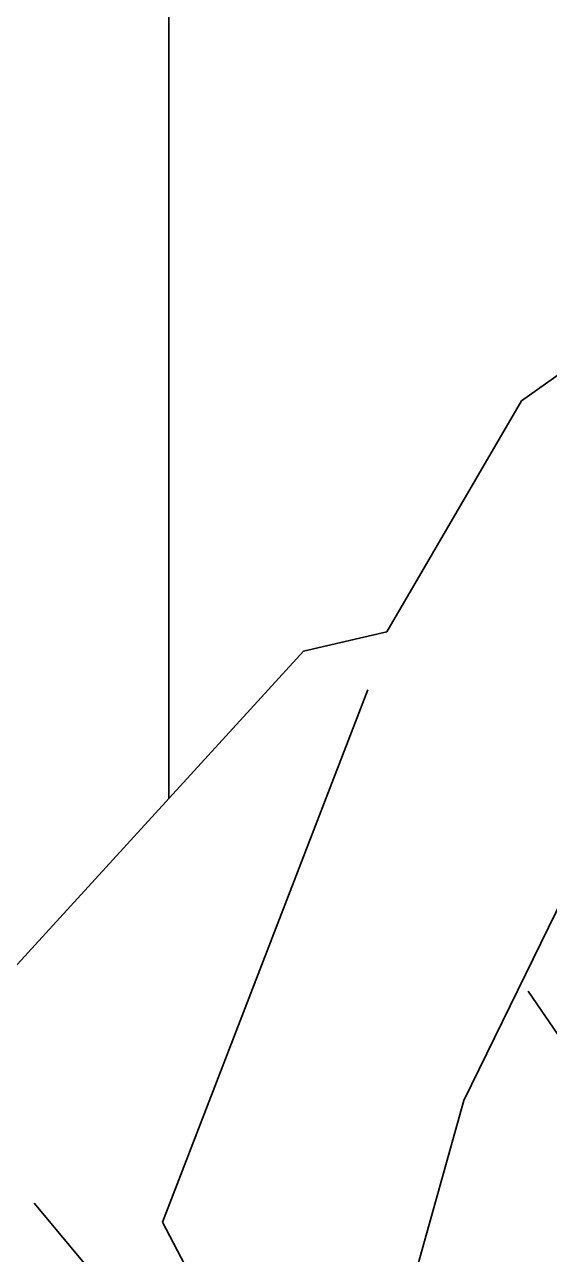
# Model space of a CAD drawing. Header units: millimetres. Extents: x -234375 to -184638, y -91483 to -70216.
# Drawn here: x -193543.5 to -193392.1, y -72317 to -71962.3 of the extents above; entities that cross this region are included whole.
import ezdxf

# ---------------------------------------------------------------- set-up
doc = ezdxf.new("R2010")
doc.units = ezdxf.units.MM
doc.header["$MEASUREMENT"] = 0
doc.layers.add('New_Drawing & Figure_Pen_No__7', color=7, linetype='Continuous', lineweight=35)

msp = doc.modelspace()

# ---------------------------------------------------------------- linework, layer by layer
at = {"layer": 'New_Drawing & Figure_Pen_No__7', "color": 7, "linetype": 'Continuous', "lineweight": 35}
for points in [[(-193501.9, -71771.09), (-193501.9, -72185.6)], [(-193400.12, -72070.87), (-193342.75, -72030.15)], [(-193438.98, -72137.48), (-193400.12, -72070.87)], [(-193463.04, -72143.03), (-193438.98, -72137.48)], [(-193562.96, -72252.21), (-193463.04, -72143.03)], [(-193503.75, -72307.73), (-193444.53, -72154.14)], [(-193372.36, -72181.89), (-193416.77, -72272.57)], [(-193398.27, -72241.11), (-193329.8, -72341.04)], [(-193416.77, -72272.57), (-193442.68, -72365.09)], [(-193540.76, -72302.18), (-193494.49, -72357.69)], [(-193483.39, -72346.59), (-193503.75, -72307.73)]]:
    msp.add_lwpolyline(points, dxfattribs=at)

doc.saveas('drawing.dxf')
